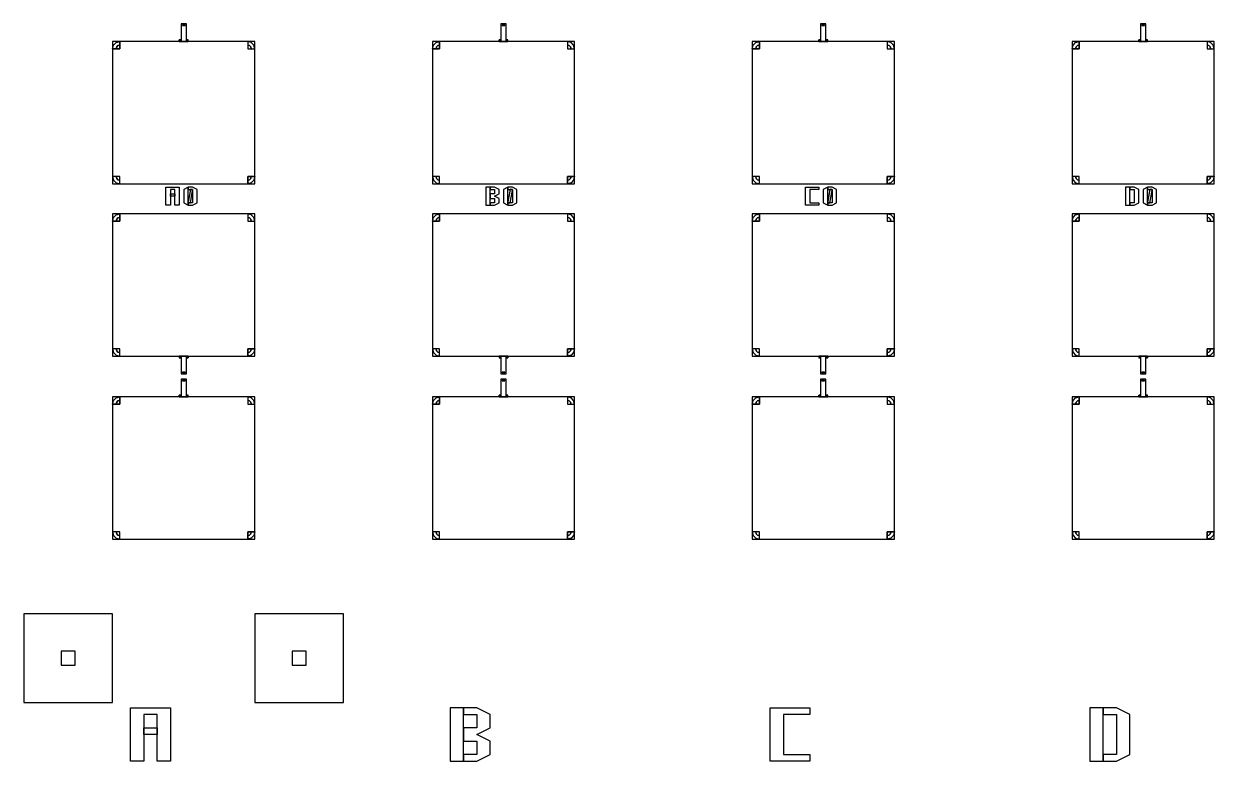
# Model space of a CAD drawing. Extents: x -50899 to 50899, y -48295 to 50898.
# Drawn here: x -27900 to -21200, y -39005 to -34855 of the extents above; entities that cross this region are included whole.
import ezdxf

# ---------------------------------------------------------------- set-up
doc = ezdxf.new("R2010")
doc.units = 0

# ---------------------------------------------------------------- blocks, each defined once
blk = doc.blocks.new('A')
for points in [[(785, 4270), (785, 4170), (815, 4170), (815, 4270), (785, 4270)], [(792.5, 4265), (792.5, 4260), (807.5, 4260), (807.5, 4265), (792.5, 4265)], [(797.5, 4270), (797.5, 4265), (802.5, 4265), (802.5, 4270), (797.5, 4270)], [(400, 4170), (400, 3370), (1200, 3370), (1200, 4170), (400, 4170)], [(400, 4170), (400, 4130), (440, 4130), (440, 4170), (400, 4170)], [(400, 4130), (405.4, 4150), (420, 4164.6), (440, 4170), (440, 4150), (430, 4147.3), (422.7, 4140), (420, 4130), (400, 4130)], [(785, 4170), (785, 4180), (775, 4180), (775, 4170), (785, 4170)], [(785, 4180), (783.7, 4175), (780, 4171.3), (775, 4170), (775, 4175), (777.5, 4175.7), (779.3, 4177.5), (780, 4180), (785, 4180)], [(780, 4180), (779.3, 4177.5), (777.5, 4175.7), (775, 4175), (775, 4180), (775, 4180), (775, 4180), (775, 4180), (780, 4180)], [(825, 4170), (825, 4180), (815, 4180), (815, 4170), (825, 4170)], [(815, 4180), (816.3, 4175), (820, 4171.3), (825, 4170), (825, 4175), (822.5, 4175.7), (820.7, 4177.5), (820, 4180), (815, 4180)], [(820, 4180), (820.7, 4177.5), (822.5, 4175.7), (825, 4175), (825, 4180), (825, 4180), (825, 4180), (825, 4180), (820, 4180)], [(1160, 4170), (1160, 4130), (1200, 4130), (1200, 4170), (1160, 4170)], [(1200, 4130), (1194.6, 4150), (1180, 4164.6), (1160, 4170), (1160, 4150), (1170, 4147.3), (1177.3, 4140), (1180, 4130), (1200, 4130)], [(420, 4130), (422.7, 4140), (430, 4147.3), (440, 4150), (440, 4130), (440, 4130), (440, 4130), (440, 4130), (420, 4130)], [(1180, 4130), (1177.3, 4140), (1170, 4147.3), (1160, 4150), (1160, 4130), (1160, 4130), (1160, 4130), (1160, 4130), (1180, 4130)], [(440, 3370), (440, 3410), (400, 3410), (400, 3370), (440, 3370)], [(400, 3410), (405.4, 3390), (420, 3375.4), (440, 3370), (440, 3390), (430, 3392.7), (422.7, 3400), (420, 3410), (400, 3410)], [(420, 3410), (422.7, 3400), (430, 3392.7), (440, 3390), (440, 3410), (440, 3410), (440, 3410), (440, 3410), (420, 3410)], [(700, 3250), (700, 3350), (775, 3350), (775, 3250), (750, 3250), (750, 3337.5), (725, 3337.5), (725, 3250), (700, 3250)], [(800, 3262.5), (825, 3250), (825, 3350), (800, 3337.5), (800, 3262.5)], [(825, 3250), (850, 3250), (875, 3262.5), (875, 3337.5), (850, 3350), (825, 3350), (825, 3337.5), (850, 3337.5), (850, 3262.5), (825, 3262.5), (825, 3250)], [(1200, 3370), (1200, 3410), (1160, 3410), (1160, 3370), (1200, 3370)], [(1200, 3410), (1194.6, 3390), (1180, 3375.4), (1160, 3370), (1160, 3390), (1170, 3392.7), (1177.3, 3400), (1180, 3410), (1200, 3410)], [(1180, 3410), (1177.3, 3400), (1170, 3392.7), (1160, 3390), (1160, 3410), (1160, 3410), (1160, 3410), (1160, 3410), (1180, 3410)], [(725, 3300), (725, 3312.5), (750, 3312.5), (750, 3300), (725, 3300)], [(825, 3262.5), (837.5, 3262.5), (850, 3331.2), (850, 3337.5), (837.5, 3337.5), (825, 3268.8), (825, 3262.5)], [(400, 3200), (400, 2400), (1200, 2400), (1200, 3200), (400, 3200)], [(400, 3200), (400, 3160), (440, 3160), (440, 3200), (400, 3200)], [(400, 3160), (405.4, 3180), (420, 3194.6), (440, 3200), (440, 3180), (430, 3177.3), (422.7, 3170), (420, 3160), (400, 3160)], [(420, 3160), (422.7, 3170), (430, 3177.3), (440, 3180), (440, 3160), (440, 3160), (440, 3160), (440, 3160), (420, 3160)], [(1160, 3200), (1160, 3160), (1200, 3160), (1200, 3200), (1160, 3200)], [(1200, 3160), (1194.6, 3180), (1180, 3194.6), (1160, 3200), (1160, 3180), (1170, 3177.3), (1177.3, 3170), (1180, 3160), (1200, 3160)], [(1180, 3160), (1177.3, 3170), (1170, 3177.3), (1160, 3180), (1160, 3160), (1160, 3160), (1160, 3160), (1160, 3160), (1180, 3160)], [(440, 2400), (440, 2440), (400, 2440), (400, 2400), (440, 2400)], [(400, 2440), (405.4, 2420), (420, 2405.4), (440, 2400), (440, 2420), (430, 2422.7), (422.7, 2430), (420, 2440), (400, 2440)], [(420, 2440), (422.7, 2430), (430, 2422.7), (440, 2420), (440, 2440), (440, 2440), (440, 2440), (440, 2440), (420, 2440)], [(1200, 2400), (1200, 2440), (1160, 2440), (1160, 2400), (1200, 2400)], [(1200, 2440), (1194.6, 2420), (1180, 2405.4), (1160, 2400), (1160, 2420), (1170, 2422.7), (1177.3, 2430), (1180, 2440), (1200, 2440)], [(1180, 2440), (1177.3, 2430), (1170, 2422.7), (1160, 2420), (1160, 2440), (1160, 2440), (1160, 2440), (1160, 2440), (1180, 2440)], [(775, 2400), (775, 2390), (785, 2390), (785, 2400), (775, 2400)], [(785, 2390), (783.7, 2395), (780, 2398.7), (775, 2400), (775, 2395), (777.5, 2394.3), (779.3, 2392.5), (780, 2390), (785, 2390)], [(780, 2390), (779.3, 2392.5), (777.5, 2394.3), (775, 2395), (775, 2390), (775, 2390), (775, 2390), (775, 2390), (780, 2390)], [(785, 2400), (785, 2300), (815, 2300), (815, 2400), (785, 2400)], [(815, 2400), (815, 2390), (825, 2390), (825, 2400), (815, 2400)], [(815, 2390), (816.3, 2395), (820, 2398.7), (825, 2400), (825, 2395), (822.5, 2394.3), (820.7, 2392.5), (820, 2390), (815, 2390)], [(820, 2390), (820.7, 2392.5), (822.5, 2394.3), (825, 2395), (825, 2390), (825, 2390), (825, 2390), (825, 2390), (820, 2390)], [(807.5, 2305), (807.5, 2310), (792.5, 2310), (792.5, 2305), (807.5, 2305)], [(802.5, 2300), (802.5, 2305), (797.5, 2305), (797.5, 2300), (802.5, 2300)], [(785, 2270), (785, 2170), (815, 2170), (815, 2270), (785, 2270)], [(792.5, 2265), (792.5, 2260), (807.5, 2260), (807.5, 2265), (792.5, 2265)], [(797.5, 2270), (797.5, 2265), (802.5, 2265), (802.5, 2270), (797.5, 2270)], [(400, 2170), (400, 1370), (1200, 1370), (1200, 2170), (400, 2170)], [(400, 2170), (400, 2130), (440, 2130), (440, 2170), (400, 2170)], [(400, 2130), (405.4, 2150), (420, 2164.6), (440, 2170), (440, 2150), (430, 2147.3), (422.7, 2140), (420, 2130), (400, 2130)], [(420, 2130), (422.7, 2140), (430, 2147.3), (440, 2150), (440, 2130), (440, 2130), (440, 2130), (440, 2130), (420, 2130)], [(785, 2170), (785, 2180), (775, 2180), (775, 2170), (785, 2170)], [(785, 2180), (783.7, 2175), (780, 2171.3), (775, 2170), (775, 2175), (777.5, 2175.7), (779.3, 2177.5), (780, 2180), (785, 2180)], [(780, 2180), (779.3, 2177.5), (777.5, 2175.7), (775, 2175), (775, 2180), (775, 2180), (775, 2180), (775, 2180), (780, 2180)], [(825, 2170), (825, 2180), (815, 2180), (815, 2170), (825, 2170)], [(815, 2180), (816.3, 2175), (820, 2171.3), (825, 2170), (825, 2175), (822.5, 2175.7), (820.7, 2177.5), (820, 2180), (815, 2180)], [(820, 2180), (820.7, 2177.5), (822.5, 2175.7), (825, 2175), (825, 2180), (825, 2180), (825, 2180), (825, 2180), (820, 2180)], [(1160, 2170), (1160, 2130), (1200, 2130), (1200, 2170), (1160, 2170)], [(1200, 2130), (1194.6, 2150), (1180, 2164.6), (1160, 2170), (1160, 2150), (1170, 2147.3), (1177.3, 2140), (1180, 2130), (1200, 2130)], [(1180, 2130), (1177.3, 2140), (1170, 2147.3), (1160, 2150), (1160, 2130), (1160, 2130), (1160, 2130), (1160, 2130), (1180, 2130)], [(440, 1370), (440, 1410), (400, 1410), (400, 1370), (440, 1370)], [(400, 1410), (405.4, 1390), (420, 1375.4), (440, 1370), (440, 1390), (430, 1392.7), (422.7, 1400), (420, 1410), (400, 1410)], [(420, 1410), (422.7, 1400), (430, 1392.7), (440, 1390), (440, 1410), (440, 1410), (440, 1410), (440, 1410), (420, 1410)], [(1200, 1370), (1200, 1410), (1160, 1410), (1160, 1370), (1200, 1370)], [(1200, 1410), (1194.6, 1390), (1180, 1375.4), (1160, 1370), (1160, 1390), (1170, 1392.7), (1177.3, 1400), (1180, 1410), (1200, 1410)], [(1180, 1410), (1177.3, 1400), (1170, 1392.7), (1160, 1390), (1160, 1410), (1160, 1410), (1160, 1410), (1160, 1410), (1180, 1410)], [(-100, 950), (-100, 450), (400, 450), (400, 950), (-100, 950)], [(1200, 950), (1200, 450), (1700, 450), (1700, 950), (1200, 950)], [(110, 740), (110, 660), (190, 660), (190, 740), (110, 740)], [(1410, 740), (1410, 660), (1490, 660), (1490, 740), (1410, 740)], [(500, 120), (500, 420), (725, 420), (725, 120), (650, 120), (650, 382.5), (575, 382.5), (575, 120), (500, 120)], [(575, 270), (575, 307.5), (650, 307.5), (650, 270), (575, 270)]]:
    blk.add_lwpolyline(points)
blk = doc.blocks.new('B')
for points in [[(785, 4270), (785, 4170), (815, 4170), (815, 4270), (785, 4270)], [(792.5, 4265), (792.5, 4260), (807.5, 4260), (807.5, 4265), (792.5, 4265)], [(797.5, 4270), (797.5, 4265), (802.5, 4265), (802.5, 4270), (797.5, 4270)], [(400, 4170), (400, 3370), (1200, 3370), (1200, 4170), (400, 4170)], [(400, 4170), (400, 4130), (440, 4130), (440, 4170), (400, 4170)], [(400, 4130), (405.4, 4150), (420, 4164.6), (440, 4170), (440, 4150), (430, 4147.3), (422.7, 4140), (420, 4130), (400, 4130)], [(785, 4170), (785, 4180), (775, 4180), (775, 4170), (785, 4170)], [(785, 4180), (783.7, 4175), (780, 4171.3), (775, 4170), (775, 4175), (777.5, 4175.7), (779.3, 4177.5), (780, 4180), (785, 4180)], [(780, 4180), (779.3, 4177.5), (777.5, 4175.7), (775, 4175), (775, 4180), (775, 4180), (775, 4180), (775, 4180), (780, 4180)], [(825, 4170), (825, 4180), (815, 4180), (815, 4170), (825, 4170)], [(815, 4180), (816.3, 4175), (820, 4171.3), (825, 4170), (825, 4175), (822.5, 4175.7), (820.7, 4177.5), (820, 4180), (815, 4180)], [(820, 4180), (820.7, 4177.5), (822.5, 4175.7), (825, 4175), (825, 4180), (825, 4180), (825, 4180), (825, 4180), (820, 4180)], [(1160, 4170), (1160, 4130), (1200, 4130), (1200, 4170), (1160, 4170)], [(1200, 4130), (1194.6, 4150), (1180, 4164.6), (1160, 4170), (1160, 4150), (1170, 4147.3), (1177.3, 4140), (1180, 4130), (1200, 4130)], [(420, 4130), (422.7, 4140), (430, 4147.3), (440, 4150), (440, 4130), (440, 4130), (440, 4130), (440, 4130), (420, 4130)], [(1180, 4130), (1177.3, 4140), (1170, 4147.3), (1160, 4150), (1160, 4130), (1160, 4130), (1160, 4130), (1160, 4130), (1180, 4130)], [(440, 3370), (440, 3410), (400, 3410), (400, 3370), (440, 3370)], [(400, 3410), (405.4, 3390), (420, 3375.4), (440, 3370), (440, 3390), (430, 3392.7), (422.7, 3400), (420, 3410), (400, 3410)], [(420, 3410), (422.7, 3400), (430, 3392.7), (440, 3390), (440, 3410), (440, 3410), (440, 3410), (440, 3410), (420, 3410)], [(700, 3250), (725, 3250), (725, 3350), (700, 3350), (700, 3250)], [(725, 3250), (750, 3250), (775, 3262.5), (775, 3287.5), (750, 3300), (775, 3312.5), (775, 3337.5), (750, 3350), (725, 3350), (725, 3337.5), (750, 3337.5), (750, 3312.5), (725, 3312.5), (725, 3287.5), (750, 3287.5), (750, 3262.5), (725, 3262.5), (725, 3250)], [(800, 3262.5), (825, 3250), (825, 3350), (800, 3337.5), (800, 3262.5)], [(825, 3250), (850, 3250), (875, 3262.5), (875, 3337.5), (850, 3350), (825, 3350), (825, 3337.5), (850, 3337.5), (850, 3262.5), (825, 3262.5), (825, 3250)], [(1200, 3370), (1200, 3410), (1160, 3410), (1160, 3370), (1200, 3370)], [(1200, 3410), (1194.6, 3390), (1180, 3375.4), (1160, 3370), (1160, 3390), (1170, 3392.7), (1177.3, 3400), (1180, 3410), (1200, 3410)], [(1180, 3410), (1177.3, 3400), (1170, 3392.7), (1160, 3390), (1160, 3410), (1160, 3410), (1160, 3410), (1160, 3410), (1180, 3410)], [(825, 3262.5), (837.5, 3262.5), (850, 3331.2), (850, 3337.5), (837.5, 3337.5), (825, 3268.8), (825, 3262.5)], [(400, 3200), (400, 2400), (1200, 2400), (1200, 3200), (400, 3200)], [(400, 3200), (400, 3160), (440, 3160), (440, 3200), (400, 3200)], [(400, 3160), (405.4, 3180), (420, 3194.6), (440, 3200), (440, 3180), (430, 3177.3), (422.7, 3170), (420, 3160), (400, 3160)], [(420, 3160), (422.7, 3170), (430, 3177.3), (440, 3180), (440, 3160), (440, 3160), (440, 3160), (440, 3160), (420, 3160)], [(1160, 3200), (1160, 3160), (1200, 3160), (1200, 3200), (1160, 3200)], [(1200, 3160), (1194.6, 3180), (1180, 3194.6), (1160, 3200), (1160, 3180), (1170, 3177.3), (1177.3, 3170), (1180, 3160), (1200, 3160)], [(1180, 3160), (1177.3, 3170), (1170, 3177.3), (1160, 3180), (1160, 3160), (1160, 3160), (1160, 3160), (1160, 3160), (1180, 3160)], [(440, 2400), (440, 2440), (400, 2440), (400, 2400), (440, 2400)], [(400, 2440), (405.4, 2420), (420, 2405.4), (440, 2400), (440, 2420), (430, 2422.7), (422.7, 2430), (420, 2440), (400, 2440)], [(420, 2440), (422.7, 2430), (430, 2422.7), (440, 2420), (440, 2440), (440, 2440), (440, 2440), (440, 2440), (420, 2440)], [(1200, 2400), (1200, 2440), (1160, 2440), (1160, 2400), (1200, 2400)], [(1200, 2440), (1194.6, 2420), (1180, 2405.4), (1160, 2400), (1160, 2420), (1170, 2422.7), (1177.3, 2430), (1180, 2440), (1200, 2440)], [(1180, 2440), (1177.3, 2430), (1170, 2422.7), (1160, 2420), (1160, 2440), (1160, 2440), (1160, 2440), (1160, 2440), (1180, 2440)], [(775, 2400), (775, 2390), (785, 2390), (785, 2400), (775, 2400)], [(785, 2390), (783.7, 2395), (780, 2398.7), (775, 2400), (775, 2395), (777.5, 2394.3), (779.3, 2392.5), (780, 2390), (785, 2390)], [(780, 2390), (779.3, 2392.5), (777.5, 2394.3), (775, 2395), (775, 2390), (775, 2390), (775, 2390), (775, 2390), (780, 2390)], [(785, 2400), (785, 2300), (815, 2300), (815, 2400), (785, 2400)], [(815, 2400), (815, 2390), (825, 2390), (825, 2400), (815, 2400)], [(815, 2390), (816.3, 2395), (820, 2398.7), (825, 2400), (825, 2395), (822.5, 2394.3), (820.7, 2392.5), (820, 2390), (815, 2390)], [(820, 2390), (820.7, 2392.5), (822.5, 2394.3), (825, 2395), (825, 2390), (825, 2390), (825, 2390), (825, 2390), (820, 2390)], [(807.5, 2305), (807.5, 2310), (792.5, 2310), (792.5, 2305), (807.5, 2305)], [(802.5, 2300), (802.5, 2305), (797.5, 2305), (797.5, 2300), (802.5, 2300)], [(785, 2270), (785, 2170), (815, 2170), (815, 2270), (785, 2270)], [(792.5, 2265), (792.5, 2260), (807.5, 2260), (807.5, 2265), (792.5, 2265)], [(797.5, 2270), (797.5, 2265), (802.5, 2265), (802.5, 2270), (797.5, 2270)], [(400, 2170), (400, 1370), (1200, 1370), (1200, 2170), (400, 2170)], [(400, 2170), (400, 2130), (440, 2130), (440, 2170), (400, 2170)], [(400, 2130), (405.4, 2150), (420, 2164.6), (440, 2170), (440, 2150), (430, 2147.3), (422.7, 2140), (420, 2130), (400, 2130)], [(420, 2130), (422.7, 2140), (430, 2147.3), (440, 2150), (440, 2130), (440, 2130), (440, 2130), (440, 2130), (420, 2130)], [(785, 2170), (785, 2180), (775, 2180), (775, 2170), (785, 2170)], [(785, 2180), (783.7, 2175), (780, 2171.3), (775, 2170), (775, 2175), (777.5, 2175.7), (779.3, 2177.5), (780, 2180), (785, 2180)], [(780, 2180), (779.3, 2177.5), (777.5, 2175.7), (775, 2175), (775, 2180), (775, 2180), (775, 2180), (775, 2180), (780, 2180)], [(825, 2170), (825, 2180), (815, 2180), (815, 2170), (825, 2170)], [(815, 2180), (816.3, 2175), (820, 2171.3), (825, 2170), (825, 2175), (822.5, 2175.7), (820.7, 2177.5), (820, 2180), (815, 2180)], [(820, 2180), (820.7, 2177.5), (822.5, 2175.7), (825, 2175), (825, 2180), (825, 2180), (825, 2180), (825, 2180), (820, 2180)], [(1160, 2170), (1160, 2130), (1200, 2130), (1200, 2170), (1160, 2170)], [(1200, 2130), (1194.6, 2150), (1180, 2164.6), (1160, 2170), (1160, 2150), (1170, 2147.3), (1177.3, 2140), (1180, 2130), (1200, 2130)], [(1180, 2130), (1177.3, 2140), (1170, 2147.3), (1160, 2150), (1160, 2130), (1160, 2130), (1160, 2130), (1160, 2130), (1180, 2130)], [(440, 1370), (440, 1410), (400, 1410), (400, 1370), (440, 1370)], [(400, 1410), (405.4, 1390), (420, 1375.4), (440, 1370), (440, 1390), (430, 1392.7), (422.7, 1400), (420, 1410), (400, 1410)], [(420, 1410), (422.7, 1400), (430, 1392.7), (440, 1390), (440, 1410), (440, 1410), (440, 1410), (440, 1410), (420, 1410)], [(1200, 1370), (1200, 1410), (1160, 1410), (1160, 1370), (1200, 1370)], [(1200, 1410), (1194.6, 1390), (1180, 1375.4), (1160, 1370), (1160, 1390), (1170, 1392.7), (1177.3, 1400), (1180, 1410), (1200, 1410)], [(1180, 1410), (1177.3, 1400), (1170, 1392.7), (1160, 1390), (1160, 1410), (1160, 1410), (1160, 1410), (1160, 1410), (1180, 1410)], [(500, 120), (575, 120), (575, 420), (500, 420), (500, 120)], [(575, 120), (650, 120), (725, 157.5), (725, 232.5), (650, 270), (725, 307.5), (725, 382.5), (650, 420), (575, 420), (575, 382.5), (650, 382.5), (650, 307.5), (575, 307.5), (575, 232.5), (650, 232.5), (650, 157.5), (575, 157.5), (575, 120)]]:
    blk.add_lwpolyline(points)
blk = doc.blocks.new('C')
for points in [[(785, 4270), (785, 4170), (815, 4170), (815, 4270), (785, 4270)], [(792.5, 4265), (792.5, 4260), (807.5, 4260), (807.5, 4265), (792.5, 4265)], [(797.5, 4270), (797.5, 4265), (802.5, 4265), (802.5, 4270), (797.5, 4270)], [(400, 4170), (400, 3370), (1200, 3370), (1200, 4170), (400, 4170)], [(400, 4170), (400, 4130), (440, 4130), (440, 4170), (400, 4170)], [(400, 4130), (405.4, 4150), (420, 4164.6), (440, 4170), (440, 4150), (430, 4147.3), (422.7, 4140), (420, 4130), (400, 4130)], [(785, 4170), (785, 4180), (775, 4180), (775, 4170), (785, 4170)], [(785, 4180), (783.7, 4175), (780, 4171.3), (775, 4170), (775, 4175), (777.5, 4175.7), (779.3, 4177.5), (780, 4180), (785, 4180)], [(780, 4180), (779.3, 4177.5), (777.5, 4175.7), (775, 4175), (775, 4180), (775, 4180), (775, 4180), (775, 4180), (780, 4180)], [(825, 4170), (825, 4180), (815, 4180), (815, 4170), (825, 4170)], [(815, 4180), (816.3, 4175), (820, 4171.3), (825, 4170), (825, 4175), (822.5, 4175.7), (820.7, 4177.5), (820, 4180), (815, 4180)], [(820, 4180), (820.7, 4177.5), (822.5, 4175.7), (825, 4175), (825, 4180), (825, 4180), (825, 4180), (825, 4180), (820, 4180)], [(1160, 4170), (1160, 4130), (1200, 4130), (1200, 4170), (1160, 4170)], [(1200, 4130), (1194.6, 4150), (1180, 4164.6), (1160, 4170), (1160, 4150), (1170, 4147.3), (1177.3, 4140), (1180, 4130), (1200, 4130)], [(420, 4130), (422.7, 4140), (430, 4147.3), (440, 4150), (440, 4130), (440, 4130), (440, 4130), (440, 4130), (420, 4130)], [(1180, 4130), (1177.3, 4140), (1170, 4147.3), (1160, 4150), (1160, 4130), (1160, 4130), (1160, 4130), (1160, 4130), (1180, 4130)], [(440, 3370), (440, 3410), (400, 3410), (400, 3370), (440, 3370)], [(400, 3410), (405.4, 3390), (420, 3375.4), (440, 3370), (440, 3390), (430, 3392.7), (422.7, 3400), (420, 3410), (400, 3410)], [(420, 3410), (422.7, 3400), (430, 3392.7), (440, 3390), (440, 3410), (440, 3410), (440, 3410), (440, 3410), (420, 3410)], [(700, 3250), (700, 3350), (775, 3350), (775, 3337.5), (725, 3337.5), (725, 3262.5), (775, 3262.5), (775, 3250), (700, 3250), (700, 3250)], [(800, 3262.5), (825, 3250), (825, 3350), (800, 3337.5), (800, 3262.5)], [(825, 3250), (850, 3250), (875, 3262.5), (875, 3337.5), (850, 3350), (825, 3350), (825, 3337.5), (850, 3337.5), (850, 3262.5), (825, 3262.5), (825, 3250)], [(1200, 3370), (1200, 3410), (1160, 3410), (1160, 3370), (1200, 3370)], [(1200, 3410), (1194.6, 3390), (1180, 3375.4), (1160, 3370), (1160, 3390), (1170, 3392.7), (1177.3, 3400), (1180, 3410), (1200, 3410)], [(1180, 3410), (1177.3, 3400), (1170, 3392.7), (1160, 3390), (1160, 3410), (1160, 3410), (1160, 3410), (1160, 3410), (1180, 3410)], [(825, 3262.5), (837.5, 3262.5), (850, 3331.2), (850, 3337.5), (837.5, 3337.5), (825, 3268.8), (825, 3262.5)], [(400, 3200), (400, 2400), (1200, 2400), (1200, 3200), (400, 3200)], [(400, 3200), (400, 3160), (440, 3160), (440, 3200), (400, 3200)], [(400, 3160), (405.4, 3180), (420, 3194.6), (440, 3200), (440, 3180), (430, 3177.3), (422.7, 3170), (420, 3160), (400, 3160)], [(420, 3160), (422.7, 3170), (430, 3177.3), (440, 3180), (440, 3160), (440, 3160), (440, 3160), (440, 3160), (420, 3160)], [(1160, 3200), (1160, 3160), (1200, 3160), (1200, 3200), (1160, 3200)], [(1200, 3160), (1194.6, 3180), (1180, 3194.6), (1160, 3200), (1160, 3180), (1170, 3177.3), (1177.3, 3170), (1180, 3160), (1200, 3160)], [(1180, 3160), (1177.3, 3170), (1170, 3177.3), (1160, 3180), (1160, 3160), (1160, 3160), (1160, 3160), (1160, 3160), (1180, 3160)], [(440, 2400), (440, 2440), (400, 2440), (400, 2400), (440, 2400)], [(400, 2440), (405.4, 2420), (420, 2405.4), (440, 2400), (440, 2420), (430, 2422.7), (422.7, 2430), (420, 2440), (400, 2440)], [(420, 2440), (422.7, 2430), (430, 2422.7), (440, 2420), (440, 2440), (440, 2440), (440, 2440), (440, 2440), (420, 2440)], [(1200, 2400), (1200, 2440), (1160, 2440), (1160, 2400), (1200, 2400)], [(1200, 2440), (1194.6, 2420), (1180, 2405.4), (1160, 2400), (1160, 2420), (1170, 2422.7), (1177.3, 2430), (1180, 2440), (1200, 2440)], [(1180, 2440), (1177.3, 2430), (1170, 2422.7), (1160, 2420), (1160, 2440), (1160, 2440), (1160, 2440), (1160, 2440), (1180, 2440)], [(775, 2400), (775, 2390), (785, 2390), (785, 2400), (775, 2400)], [(785, 2390), (783.7, 2395), (780, 2398.7), (775, 2400), (775, 2395), (777.5, 2394.3), (779.3, 2392.5), (780, 2390), (785, 2390)], [(780, 2390), (779.3, 2392.5), (777.5, 2394.3), (775, 2395), (775, 2390), (775, 2390), (775, 2390), (775, 2390), (780, 2390)], [(785, 2400), (785, 2300), (815, 2300), (815, 2400), (785, 2400)], [(815, 2400), (815, 2390), (825, 2390), (825, 2400), (815, 2400)], [(815, 2390), (816.3, 2395), (820, 2398.7), (825, 2400), (825, 2395), (822.5, 2394.3), (820.7, 2392.5), (820, 2390), (815, 2390)], [(820, 2390), (820.7, 2392.5), (822.5, 2394.3), (825, 2395), (825, 2390), (825, 2390), (825, 2390), (825, 2390), (820, 2390)], [(807.5, 2305), (807.5, 2310), (792.5, 2310), (792.5, 2305), (807.5, 2305)], [(802.5, 2300), (802.5, 2305), (797.5, 2305), (797.5, 2300), (802.5, 2300)], [(785, 2270), (785, 2170), (815, 2170), (815, 2270), (785, 2270)], [(792.5, 2265), (792.5, 2260), (807.5, 2260), (807.5, 2265), (792.5, 2265)], [(797.5, 2270), (797.5, 2265), (802.5, 2265), (802.5, 2270), (797.5, 2270)], [(400, 2170), (400, 1370), (1200, 1370), (1200, 2170), (400, 2170)], [(400, 2170), (400, 2130), (440, 2130), (440, 2170), (400, 2170)], [(400, 2130), (405.4, 2150), (420, 2164.6), (440, 2170), (440, 2150), (430, 2147.3), (422.7, 2140), (420, 2130), (400, 2130)], [(420, 2130), (422.7, 2140), (430, 2147.3), (440, 2150), (440, 2130), (440, 2130), (440, 2130), (440, 2130), (420, 2130)], [(785, 2170), (785, 2180), (775, 2180), (775, 2170), (785, 2170)], [(785, 2180), (783.7, 2175), (780, 2171.3), (775, 2170), (775, 2175), (777.5, 2175.7), (779.3, 2177.5), (780, 2180), (785, 2180)], [(780, 2180), (779.3, 2177.5), (777.5, 2175.7), (775, 2175), (775, 2180), (775, 2180), (775, 2180), (775, 2180), (780, 2180)], [(825, 2170), (825, 2180), (815, 2180), (815, 2170), (825, 2170)], [(815, 2180), (816.3, 2175), (820, 2171.3), (825, 2170), (825, 2175), (822.5, 2175.7), (820.7, 2177.5), (820, 2180), (815, 2180)], [(820, 2180), (820.7, 2177.5), (822.5, 2175.7), (825, 2175), (825, 2180), (825, 2180), (825, 2180), (825, 2180), (820, 2180)], [(1160, 2170), (1160, 2130), (1200, 2130), (1200, 2170), (1160, 2170)], [(1200, 2130), (1194.6, 2150), (1180, 2164.6), (1160, 2170), (1160, 2150), (1170, 2147.3), (1177.3, 2140), (1180, 2130), (1200, 2130)], [(1180, 2130), (1177.3, 2140), (1170, 2147.3), (1160, 2150), (1160, 2130), (1160, 2130), (1160, 2130), (1160, 2130), (1180, 2130)], [(440, 1370), (440, 1410), (400, 1410), (400, 1370), (440, 1370)], [(400, 1410), (405.4, 1390), (420, 1375.4), (440, 1370), (440, 1390), (430, 1392.7), (422.7, 1400), (420, 1410), (400, 1410)], [(420, 1410), (422.7, 1400), (430, 1392.7), (440, 1390), (440, 1410), (440, 1410), (440, 1410), (440, 1410), (420, 1410)], [(1200, 1370), (1200, 1410), (1160, 1410), (1160, 1370), (1200, 1370)], [(1200, 1410), (1194.6, 1390), (1180, 1375.4), (1160, 1370), (1160, 1390), (1170, 1392.7), (1177.3, 1400), (1180, 1410), (1200, 1410)], [(1180, 1410), (1177.3, 1400), (1170, 1392.7), (1160, 1390), (1160, 1410), (1160, 1410), (1160, 1410), (1160, 1410), (1180, 1410)], [(500, 120), (500, 420), (725, 420), (725, 382.5), (575, 382.5), (575, 157.5), (725, 157.5), (725, 120), (500, 120), (500, 120)]]:
    blk.add_lwpolyline(points)
blk = doc.blocks.new('D')
for points in [[(785, 4270), (785, 4170), (815, 4170), (815, 4270), (785, 4270)], [(792.5, 4265), (792.5, 4260), (807.5, 4260), (807.5, 4265), (792.5, 4265)], [(797.5, 4270), (797.5, 4265), (802.5, 4265), (802.5, 4270), (797.5, 4270)], [(400, 4170), (400, 3370), (1200, 3370), (1200, 4170), (400, 4170)], [(400, 4170), (400, 4130), (440, 4130), (440, 4170), (400, 4170)], [(400, 4130), (405.4, 4150), (420, 4164.6), (440, 4170), (440, 4150), (430, 4147.3), (422.7, 4140), (420, 4130), (400, 4130)], [(785, 4170), (785, 4180), (775, 4180), (775, 4170), (785, 4170)], [(785, 4180), (783.7, 4175), (780, 4171.3), (775, 4170), (775, 4175), (777.5, 4175.7), (779.3, 4177.5), (780, 4180), (785, 4180)], [(780, 4180), (779.3, 4177.5), (777.5, 4175.7), (775, 4175), (775, 4180), (775, 4180), (775, 4180), (775, 4180), (780, 4180)], [(825, 4170), (825, 4180), (815, 4180), (815, 4170), (825, 4170)], [(815, 4180), (816.3, 4175), (820, 4171.3), (825, 4170), (825, 4175), (822.5, 4175.7), (820.7, 4177.5), (820, 4180), (815, 4180)], [(820, 4180), (820.7, 4177.5), (822.5, 4175.7), (825, 4175), (825, 4180), (825, 4180), (825, 4180), (825, 4180), (820, 4180)], [(1160, 4170), (1160, 4130), (1200, 4130), (1200, 4170), (1160, 4170)], [(1200, 4130), (1194.6, 4150), (1180, 4164.6), (1160, 4170), (1160, 4150), (1170, 4147.3), (1177.3, 4140), (1180, 4130), (1200, 4130)], [(420, 4130), (422.7, 4140), (430, 4147.3), (440, 4150), (440, 4130), (440, 4130), (440, 4130), (440, 4130), (420, 4130)], [(1180, 4130), (1177.3, 4140), (1170, 4147.3), (1160, 4150), (1160, 4130), (1160, 4130), (1160, 4130), (1160, 4130), (1180, 4130)], [(440, 3370), (440, 3410), (400, 3410), (400, 3370), (440, 3370)], [(400, 3410), (405.4, 3390), (420, 3375.4), (440, 3370), (440, 3390), (430, 3392.7), (422.7, 3400), (420, 3410), (400, 3410)], [(420, 3410), (422.7, 3400), (430, 3392.7), (440, 3390), (440, 3410), (440, 3410), (440, 3410), (440, 3410), (420, 3410)], [(700, 3250), (725, 3250), (725, 3350), (700, 3350), (700, 3250)], [(725, 3250), (750, 3250), (775, 3262.5), (775, 3337.5), (750, 3350), (725, 3350), (725, 3337.5), (750, 3337.5), (750, 3262.5), (725, 3262.5), (725, 3250)], [(800, 3262.5), (825, 3250), (825, 3350), (800, 3337.5), (800, 3262.5)], [(825, 3250), (850, 3250), (875, 3262.5), (875, 3337.5), (850, 3350), (825, 3350), (825, 3337.5), (850, 3337.5), (850, 3262.5), (825, 3262.5), (825, 3250)], [(1200, 3370), (1200, 3410), (1160, 3410), (1160, 3370), (1200, 3370)], [(1200, 3410), (1194.6, 3390), (1180, 3375.4), (1160, 3370), (1160, 3390), (1170, 3392.7), (1177.3, 3400), (1180, 3410), (1200, 3410)], [(1180, 3410), (1177.3, 3400), (1170, 3392.7), (1160, 3390), (1160, 3410), (1160, 3410), (1160, 3410), (1160, 3410), (1180, 3410)], [(825, 3262.5), (837.5, 3262.5), (850, 3331.2), (850, 3337.5), (837.5, 3337.5), (825, 3268.8), (825, 3262.5)], [(400, 3200), (400, 2400), (1200, 2400), (1200, 3200), (400, 3200)], [(400, 3200), (400, 3160), (440, 3160), (440, 3200), (400, 3200)], [(400, 3160), (405.4, 3180), (420, 3194.6), (440, 3200), (440, 3180), (430, 3177.3), (422.7, 3170), (420, 3160), (400, 3160)], [(420, 3160), (422.7, 3170), (430, 3177.3), (440, 3180), (440, 3160), (440, 3160), (440, 3160), (440, 3160), (420, 3160)], [(1160, 3200), (1160, 3160), (1200, 3160), (1200, 3200), (1160, 3200)], [(1200, 3160), (1194.6, 3180), (1180, 3194.6), (1160, 3200), (1160, 3180), (1170, 3177.3), (1177.3, 3170), (1180, 3160), (1200, 3160)], [(1180, 3160), (1177.3, 3170), (1170, 3177.3), (1160, 3180), (1160, 3160), (1160, 3160), (1160, 3160), (1160, 3160), (1180, 3160)], [(440, 2400), (440, 2440), (400, 2440), (400, 2400), (440, 2400)], [(400, 2440), (405.4, 2420), (420, 2405.4), (440, 2400), (440, 2420), (430, 2422.7), (422.7, 2430), (420, 2440), (400, 2440)], [(420, 2440), (422.7, 2430), (430, 2422.7), (440, 2420), (440, 2440), (440, 2440), (440, 2440), (440, 2440), (420, 2440)], [(1200, 2400), (1200, 2440), (1160, 2440), (1160, 2400), (1200, 2400)], [(1200, 2440), (1194.6, 2420), (1180, 2405.4), (1160, 2400), (1160, 2420), (1170, 2422.7), (1177.3, 2430), (1180, 2440), (1200, 2440)], [(1180, 2440), (1177.3, 2430), (1170, 2422.7), (1160, 2420), (1160, 2440), (1160, 2440), (1160, 2440), (1160, 2440), (1180, 2440)], [(775, 2400), (775, 2390), (785, 2390), (785, 2400), (775, 2400)], [(785, 2390), (783.7, 2395), (780, 2398.7), (775, 2400), (775, 2395), (777.5, 2394.3), (779.3, 2392.5), (780, 2390), (785, 2390)], [(780, 2390), (779.3, 2392.5), (777.5, 2394.3), (775, 2395), (775, 2390), (775, 2390), (775, 2390), (775, 2390), (780, 2390)], [(785, 2400), (785, 2300), (815, 2300), (815, 2400), (785, 2400)], [(815, 2400), (815, 2390), (825, 2390), (825, 2400), (815, 2400)], [(815, 2390), (816.3, 2395), (820, 2398.7), (825, 2400), (825, 2395), (822.5, 2394.3), (820.7, 2392.5), (820, 2390), (815, 2390)], [(820, 2390), (820.7, 2392.5), (822.5, 2394.3), (825, 2395), (825, 2390), (825, 2390), (825, 2390), (825, 2390), (820, 2390)], [(807.5, 2305), (807.5, 2310), (792.5, 2310), (792.5, 2305), (807.5, 2305)], [(802.5, 2300), (802.5, 2305), (797.5, 2305), (797.5, 2300), (802.5, 2300)], [(785, 2270), (785, 2170), (815, 2170), (815, 2270), (785, 2270)], [(792.5, 2265), (792.5, 2260), (807.5, 2260), (807.5, 2265), (792.5, 2265)], [(797.5, 2270), (797.5, 2265), (802.5, 2265), (802.5, 2270), (797.5, 2270)], [(400, 2170), (400, 1370), (1200, 1370), (1200, 2170), (400, 2170)], [(400, 2170), (400, 2130), (440, 2130), (440, 2170), (400, 2170)], [(400, 2130), (405.4, 2150), (420, 2164.6), (440, 2170), (440, 2150), (430, 2147.3), (422.7, 2140), (420, 2130), (400, 2130)], [(420, 2130), (422.7, 2140), (430, 2147.3), (440, 2150), (440, 2130), (440, 2130), (440, 2130), (440, 2130), (420, 2130)], [(785, 2170), (785, 2180), (775, 2180), (775, 2170), (785, 2170)], [(785, 2180), (783.7, 2175), (780, 2171.3), (775, 2170), (775, 2175), (777.5, 2175.7), (779.3, 2177.5), (780, 2180), (785, 2180)], [(780, 2180), (779.3, 2177.5), (777.5, 2175.7), (775, 2175), (775, 2180), (775, 2180), (775, 2180), (775, 2180), (780, 2180)], [(825, 2170), (825, 2180), (815, 2180), (815, 2170), (825, 2170)], [(815, 2180), (816.3, 2175), (820, 2171.3), (825, 2170), (825, 2175), (822.5, 2175.7), (820.7, 2177.5), (820, 2180), (815, 2180)], [(820, 2180), (820.7, 2177.5), (822.5, 2175.7), (825, 2175), (825, 2180), (825, 2180), (825, 2180), (825, 2180), (820, 2180)], [(1160, 2170), (1160, 2130), (1200, 2130), (1200, 2170), (1160, 2170)], [(1200, 2130), (1194.6, 2150), (1180, 2164.6), (1160, 2170), (1160, 2150), (1170, 2147.3), (1177.3, 2140), (1180, 2130), (1200, 2130)], [(1180, 2130), (1177.3, 2140), (1170, 2147.3), (1160, 2150), (1160, 2130), (1160, 2130), (1160, 2130), (1160, 2130), (1180, 2130)], [(440, 1370), (440, 1410), (400, 1410), (400, 1370), (440, 1370)], [(400, 1410), (405.4, 1390), (420, 1375.4), (440, 1370), (440, 1390), (430, 1392.7), (422.7, 1400), (420, 1410), (400, 1410)], [(420, 1410), (422.7, 1400), (430, 1392.7), (440, 1390), (440, 1410), (440, 1410), (440, 1410), (440, 1410), (420, 1410)], [(1200, 1370), (1200, 1410), (1160, 1410), (1160, 1370), (1200, 1370)], [(1200, 1410), (1194.6, 1390), (1180, 1375.4), (1160, 1370), (1160, 1390), (1170, 1392.7), (1177.3, 1400), (1180, 1410), (1200, 1410)], [(1180, 1410), (1177.3, 1400), (1170, 1392.7), (1160, 1390), (1160, 1410), (1160, 1410), (1160, 1410), (1160, 1410), (1180, 1410)], [(500, 120), (575, 120), (575, 420), (500, 420), (500, 120)], [(575, 120), (650, 120), (725, 157.5), (725, 382.5), (650, 420), (575, 420), (575, 382.5), (650, 382.5), (650, 157.5), (575, 157.5), (575, 120)]]:
    blk.add_lwpolyline(points)

msp = doc.modelspace()

# ---------------------------------------------------------------- block references
for name, p in [('A', (-27800, -39125)), ('B', (-26000, -39125)), ('C', (-24200, -39125)), ('D', (-22400, -39125))]:
    msp.add_blockref(name, p)

doc.saveas('drawing.dxf')
